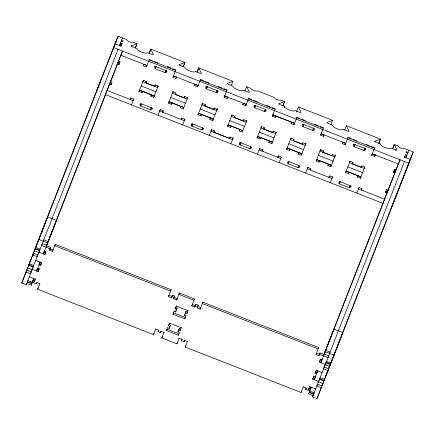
<?xml version="1.0" encoding="UTF-8"?>
<svg xmlns="http://www.w3.org/2000/svg" width="435" height="435" viewBox="0 0 435 435"><rect width="100%" height="100%" fill="white"/><g stroke="black" fill="none" stroke-linecap="round" stroke-linejoin="round"><path stroke-width="0.65" d="M50.09 236.683L56.485 220.371L47.627 216.902L21.75 283.038L26.176 284.778L43.783 239.859L48.209 241.594L43.37 253.953L44.071 252.148M37.307 243.225L37.861 243.442M331.861 358.913L332.432 359.087M99.887 82.645L100.023 82.291M116.063 41.358L115.906 41.765M51.634 232.73L50.128 236.58M240.473 143.931L240.604 143.588A1.191 1.131 21.3 0 1 239.837 142.522M329.132 341.448L328.996 341.79M398.58 189.426L409.765 160.874M21.75 283.038L101.48 78.566L101.306 79.007M115.172 43.652L115.373 43.13M27.873 267.416L27.693 267.868L32.125 269.602M29.982 262.028L29.281 263.833L33.707 265.567M34.566 250.337L34.387 250.788L38.818 252.528L39.465 250.864M36.409 245.634L35.703 247.439L40.134 249.173M136.53 44.881L135.29 48.046A1.571 0.478 21.4 0 0 135.399 47.937L137.052 43.723L133.942 42.505A1.588 0.484 21.4 0 0 132.436 42.26A3.17 0.968 21.4 0 1 129.412 41.771A3.17 0.968 21.4 0 1 126.868 40.08A1.588 0.484 21.4 0 0 125.59 39.232L118.043 36.295L38.829 239.478L43.255 241.213L118.07 49.318M41.276 233.106L42.788 229.234M26.176 284.778L26.665 283.522M31.673 270.755L31.847 270.304M32.772 267.944L32.244 269.298L38.149 271.609L39.253 268.797L37.774 268.221M38.367 253.676L38.541 253.224M119.538 45.555L122.48 38.014M119.424 45.838L119.897 44.636L121.376 45.213L121.022 46.115L115.117 43.804M120.158 43.957L120.571 42.902L122.05 43.484L121.697 44.386L120.218 43.804M26.704 283.419L31.135 285.153L32.353 282.038M33.81 278.291L32.625 281.358L34.104 281.934L35.202 279.123L29.297 276.812M37.22 269.553L37.704 268.303M39.406 263.936L40.145 262.039M43.598 253.197L44.582 250.669M46.306 246.243L109.468 84.303L110.941 84.879L112.045 82.068L110.218 81.356M109.827 83.351L110.778 80.905M37.377 269.227L36.676 271.032L40.129 262.098M47.834 242.545L47.66 242.996L43.234 241.262M48.209 241.594L122.496 51.053L117.548 63.689M34.104 281.934L35.289 278.895M38.149 271.609L39.34 268.569M41.059 264.186L39.58 263.61L39.052 264.964L40.531 265.54L41.499 263.061M110.941 84.879L111.469 83.525L109.995 82.949M38.938 252.218L44.843 254.535L45.811 252.055M117.015 64.027L118.837 64.739L119.364 63.385L117.542 62.673M27.829 280.559L36.339 283.892L36.872 282.538M55.245 244.35L54.718 245.704L170.542 291.08L171.069 289.726L55.245 244.35L52.515 251.327L49.563 250.168L50.639 247.406L46.556 245.808M155.703 328.92L153.463 334.646L37.638 289.264L38.171 287.91M52.515 251.327L53.043 249.967L50.09 248.815M130.728 98.098L130.201 99.452L130.756 98.049L133.708 99.202L131.5 104.835M143.425 65.728L143.952 64.369L146.905 65.527L146.377 66.881L143.425 65.728L143.974 64.32M133.855 98.816L133.148 100.621L106.95 90.355M142.479 91.306L141.93 92.709L138.977 91.551L139.504 90.197L154.262 95.983L153.734 97.337L150.782 96.178L151.309 94.825M143.311 80.491L142.838 81.698L157.6 87.478L158.068 86.277M152.065 61.052L152.239 60.601L149.287 59.443L146.377 66.881M141.93 92.709L142.457 91.355M158.144 86.097L155.192 84.939L154.637 86.342L145.785 82.873L146.312 81.519L143.381 80.312M154.523 62.02L154.697 61.563L157.649 62.722L157.475 63.173M140.69 106.004L141.516 103.894L151.358 107.744A1.191 1.131 21.3 0 1 152.054 109.228A1.191 1.131 21.3 0 1 150.532 109.848L140.69 106.004L141.223 104.639A1.191 1.131 21.3 0 1 140.483 103.802M155.295 68.746L156.121 66.637L165.958 70.503A1.191 1.131 21.3 0 1 166.648 71.987A1.191 1.131 21.3 0 1 165.131 72.612L155.295 68.746L155.996 66.941L154.816 66.473M156.247 66.31L156.116 66.647A1.191 1.131 21.3 0 0 154.599 67.267A1.191 1.131 21.3 0 0 155.29 68.752M154.637 86.342L155.17 84.988M151.059 108.505L150.526 109.859L151.353 107.749M167.317 67.028L167.491 66.577L170.444 67.735L170.27 68.186M172.728 69.149L172.902 68.697L175.854 69.856L172.945 77.294L175.898 78.447L176.447 77.044L173.473 75.94L172.945 77.294M160.423 109.223L159.721 111.028L184.32 120.669L185.022 118.864M163.201 110.822L162.674 112.176L163.228 110.773L160.276 109.615L158.068 115.242M175.898 78.447L176.425 77.093M171.999 102.872L171.45 104.275L168.497 103.122L169.025 101.763L183.782 107.548L183.255 108.902L180.302 107.744L180.829 106.39L180.302 107.744M171.45 104.275L171.977 102.921M187.664 97.663L184.712 96.505L184.163 97.908L175.305 94.438L175.832 93.085M184.163 97.908L184.69 96.554M187.588 97.842L187.121 99.044L172.358 93.264L173.065 91.459L168.497 103.122M181.901 118.146L181.373 119.5L181.922 118.097L184.875 119.25L182.667 124.883M194.592 85.777L195.119 84.417L198.072 85.575L197.544 86.929L194.592 85.777L195.141 84.368M203.232 81.1L203.406 80.649L200.459 79.491L197.544 86.929M205.69 82.068L205.869 81.611L208.822 82.77L208.642 83.221M191.857 126.052L192.683 123.942L202.531 127.792A1.191 1.131 21.3 0 1 203.221 129.277A1.191 1.131 21.3 0 1 201.704 129.896L191.857 126.052L192.39 124.687A1.191 1.131 21.3 0 1 191.65 123.85M192.819 123.594L192.689 123.937A1.191 1.131 21.3 0 0 191.166 124.557A1.191 1.131 21.3 0 0 191.862 126.041M206.462 88.794L207.288 86.685L217.125 90.551A1.191 1.131 21.3 0 1 217.821 92.035A1.191 1.131 21.3 0 1 216.298 92.66L206.462 88.794L207.169 86.989L205.989 86.521M200.97 115.84L201.497 114.487L200.97 115.84L198.017 114.688L198.545 113.334L213.302 119.114L212.775 120.468L209.822 119.315L210.355 117.956L209.822 119.315M217.185 109.228L214.232 108.07L213.683 109.473L204.825 106.004L205.353 104.65M217.304 90.088L216.304 92.65L217.011 90.844L218.191 91.306M218.484 87.076L218.658 86.625L221.611 87.783L221.437 88.234M213.683 109.473L214.21 108.119M223.894 89.197L224.074 88.745L227.026 89.904L224.112 97.342L227.065 98.495L227.614 97.092M211.595 129.271L210.888 131.076L232.535 139.559L233.242 137.754M224.112 97.342L224.639 95.988L227.592 97.141L227.065 98.495M230.887 143.773L233.089 138.156L230.137 136.998L229.588 138.401L213.846 132.224L214.373 130.87L211.443 129.663L209.235 135.29M231.039 126.003L230.49 127.411L227.538 126.253L228.065 124.899L242.828 130.679L242.295 132.033L239.348 130.881L239.875 129.527M231.871 115.188L231.404 116.395L246.161 122.175L246.868 120.37L242.295 132.033M230.49 127.411L231.018 126.052M246.705 120.794L243.752 119.636L243.203 121.044L234.345 117.57L234.873 116.216M229.588 138.401L230.115 137.047M242.812 104.656L243.344 103.302L246.292 104.46L245.764 105.814L242.812 104.656L243.366 103.247M153.463 334.646L153.99 333.292M168.334 296.703L168.862 295.349L174.283 297.415L177.214 298.622L176.686 299.976L173.734 298.818L174.81 296.056L172.369 295.099L171.287 297.861L168.334 296.703L171.069 289.726M164.017 332.296L161.064 331.138L160.515 332.547L158.068 331.584L158.596 330.23M160.515 332.547L161.042 331.193M243.203 121.044L243.73 119.685M251.452 99.996L251.626 99.539L248.673 98.386L245.764 105.814M253.909 100.958L254.083 100.507L257.036 101.659L256.862 102.111M179.138 338.098L176.893 343.824L161.815 337.919L162.342 336.565M179.416 293L178.888 294.354L193.972 300.264L194.499 298.91L179.416 293L176.686 299.976M166.572 330.595L167.1 329.241L178.905 333.868L178.377 335.222L166.572 330.595L167.758 327.555M168.416 325.891L168.943 324.537L170.417 325.114L169.889 326.467L168.416 325.891L169.606 322.852M173 314.2L173.527 312.847L185.332 317.474L184.804 318.828L173 314.2L174.185 311.161M175.109 308.812L175.637 307.458L177.116 308.034L176.583 309.394L175.109 308.812L176.3 305.772M241.033 142.495L240.903 142.838L250.739 146.693A1.191 1.131 21.3 0 1 251.435 148.183A1.191 1.131 21.3 0 1 249.913 148.803L240.076 144.942A1.191 1.131 21.3 0 1 239.38 143.458A1.191 1.131 21.3 0 1 240.903 142.838M240.207 144.605L240.604 143.588L240.076 144.942L241.131 142.234M167.671 327.783L169.15 328.365L169.677 327.006M174.098 311.389L175.577 311.966L176.104 310.612M178.377 335.222L179.481 332.411L178.007 331.834L178.535 330.48M180.226 330.518L180.753 329.164L179.274 328.583L178.747 329.937L180.226 330.518L181.411 327.473M185.908 316.017L184.429 315.44L184.962 314.081M186.919 313.439L187.447 312.085L185.968 311.509L185.44 312.863L186.919 313.439L188.105 310.4M251.734 147.182A1.191 1.131 21.3 0 1 250.446 147.443L249.913 148.797L250.049 148.46M264.991 110.338L264.524 111.539A1.191 1.131 21.3 0 0 266.041 110.92A1.191 1.131 21.3 0 0 265.35 109.43L255.508 105.574A1.191 1.131 21.3 0 0 253.986 106.194A1.191 1.131 21.3 0 0 254.682 107.684L264.524 111.539L264.654 111.202M266.704 105.971L266.878 105.52L269.83 106.673L269.651 107.124M260.56 137.569L260.01 138.977L257.058 137.819L257.585 136.465L272.348 142.245L271.821 143.599L268.868 142.446L269.395 141.092M176.893 343.824L177.42 342.47M202.851 302.178L202.318 303.532L318.143 348.913L318.67 347.56L202.851 302.178L200.116 309.154L197.164 307.996L198.246 305.239L195.799 304.282L194.722 307.039L191.77 305.881L192.297 304.527L197.718 306.593M260.01 138.977L260.538 137.623M276.225 132.36L273.272 131.201L272.723 132.61L263.866 129.141L264.393 127.781M272.114 108.092L272.288 107.635L275.241 108.793L272.337 116.221L275.284 117.379L275.839 115.971L291.58 122.153L291.026 123.556L293.978 124.715L296.893 117.276L299.84 118.434L299.666 118.885M187.447 341.475L184.494 340.322L183.945 341.725L181.498 340.768L182.026 339.414M183.945 341.725L184.473 340.371M259.575 148.765L259.108 149.966L280.754 158.449L281.222 157.247M272.337 116.221L272.865 114.867L275.817 116.025L275.284 117.379M303.309 386.748L301.063 392.479L185.245 347.097L185.772 345.743M200.116 309.154L200.644 307.801L197.691 306.642M262.588 149.77L262.06 151.124L262.609 149.722L259.657 148.563L257.455 154.186M272.723 132.61L273.251 131.256M278.335 155.931L277.807 157.285L278.356 155.877L281.309 157.035L279.101 162.668M291.026 123.556L291.553 122.202L294.506 123.361L293.978 124.715M290.08 149.134L289.531 150.543L286.578 149.384L287.105 148.03L301.868 153.816L301.341 155.17L298.388 154.012L298.916 152.658M290.912 138.325L290.444 139.526L305.201 145.312L305.908 143.506L301.341 155.17M289.531 150.543L290.058 149.189M305.745 143.925L302.793 142.767L302.243 144.175L293.386 140.706L293.913 139.352M302.124 119.848L302.303 119.397L305.256 120.555L305.076 121.006M303.853 124.138L302.896 126.574L312.732 130.44A1.191 1.131 21.3 0 0 314.255 129.82A1.191 1.131 21.3 0 0 313.559 128.33L303.722 124.47A1.191 1.131 21.3 0 0 302.2 125.095A1.191 1.131 21.3 0 0 302.896 126.585L303.603 124.769L302.423 124.307M302.243 144.175L302.771 142.821M298.535 166.665L298.133 167.692L288.291 163.837A1.191 1.131 21.3 0 1 287.6 162.337A1.191 1.131 21.3 0 1 289.123 161.717L298.965 165.572A1.191 1.131 21.3 0 1 299.655 167.062A1.191 1.131 21.3 0 1 298.138 167.682L298.959 165.583M313.445 128.624L312.732 130.44L313.564 128.325M314.918 124.861L315.092 124.41L318.045 125.563L317.871 126.019M320.329 126.982L320.508 126.531L323.461 127.683L320.546 135.122L323.499 136.28L324.053 134.877M308.029 167.056L307.322 168.862L331.921 178.497L332.628 176.692M320.546 135.122L321.073 133.768L324.026 134.926L323.499 136.28M310.808 168.649L310.28 170.009L310.829 168.601L307.877 167.442L305.669 173.076M319.6 160.7L319.051 162.108L316.098 160.95L316.626 159.596L331.388 165.382L330.861 166.735L327.908 165.577L328.436 164.223M319.051 162.108L319.578 160.754M335.265 155.491L332.313 154.333L331.764 155.741L322.906 152.272L323.433 150.918L320.508 149.711M331.764 155.741L332.291 154.387M329.502 175.979L328.974 177.333L329.529 175.925L332.476 177.083L330.268 182.716M342.198 143.604L342.726 142.25L345.678 143.409L345.151 144.763L342.198 143.604L342.747 142.201M347.353 139.14L348.06 137.324L351.012 138.482L350.833 138.934M353.296 139.896L353.47 139.445L356.423 140.603L356.249 141.054M355.02 144.186L354.068 146.622L363.905 150.488A1.191 1.131 21.3 0 0 365.422 149.868A1.191 1.131 21.3 0 0 364.731 148.378L354.895 144.518A1.191 1.131 21.3 0 0 353.367 145.143A1.191 1.131 21.3 0 0 354.063 146.633L354.77 144.817L353.59 144.355M349.12 172.271L348.571 173.674L345.618 172.516L346.146 171.162L360.909 176.947L360.381 178.301L357.429 177.143L357.956 175.789M349.952 161.456L349.484 162.657L364.242 168.443L364.715 167.241M348.571 173.674L349.098 172.32M364.786 167.056L361.833 165.904L361.284 167.306L352.426 163.837L352.954 162.483M364.911 147.922L363.905 150.477L364.612 148.672L365.791 149.134M366.091 144.909L366.265 144.458L369.217 145.611L369.038 146.068M361.284 167.306L361.811 165.952M371.501 147.03L371.675 146.579L374.627 147.731L371.718 155.17L374.671 156.328L375.22 154.92M359.196 187.104L358.494 188.91L384.692 199.176M371.718 155.17L372.246 153.816L375.198 154.974L374.671 156.328M361.974 188.698L361.447 190.057L362.002 188.649L359.049 187.49L356.841 193.124M301.063 392.479L301.596 391.119M316.114 354.085L316.468 353.182L319.421 354.335M314.179 392.751L305.669 389.417L306.196 388.063L303.271 386.856M318.67 347.56L315.94 354.536L318.893 355.689L319.97 352.932L324.053 354.53M311.308 387.014L310.122 390.081L308.643 389.499L309.171 388.145L310.65 388.727M319.127 380.136L318.594 381.49L312.694 379.173L313.222 377.819L314.989 378.515M317.887 370.131L316.549 373.687L315.07 373.105L315.598 371.751L317.077 372.333M325.293 364.41L319.388 362.099L319.915 360.745L321.688 361.436M323.798 354.965L386.96 193.026L385.486 192.449L386.014 191.09L387.487 191.672M395.203 173.021L393.381 172.303L393.909 170.95L395.73 171.662M313.059 395.611L308.627 393.876L309.845 390.755M315.44 376.4L314.168 379.755L317.648 370.876M321.334 361.284L322.074 359.392M386.96 193.026L388.27 189.627M321.568 360.871L320.861 362.676L399.993 159.775L395.04 172.412M325.331 351.268L325.157 351.719L334.031 355.139L324.086 380.5L319.66 378.765L319.486 379.217L323.912 380.951L321.976 385.888L317.55 384.154L316.843 385.959L321.269 387.694L316.957 398.705L312.531 396.97L313.26 395.089M406.246 156.828L404.773 156.247L404.419 157.149L410.314 159.482M407.535 153.517L408.008 152.31L406.535 151.733L406.181 152.636L407.655 153.212M318.023 382.947L318.197 382.495M324.717 365.868L324.891 365.416M325.82 363.056L325.168 364.72L329.594 366.455L329.773 366.004M329.583 353.454L404.419 161.51M405.888 157.747L408.829 150.206M395.98 196.033L395.535 197.18M316.957 398.705L395.921 196.196M396.106 195.712L397.443 192.33M397.846 191.324L398.02 190.873M331.617 361.295L330.91 363.1L326.484 361.365M332.46 359.022L332.171 359.767M334.031 355.139L413.25 151.962L405.719 148.982A1.588 0.484 21.4 0 0 404.207 148.743A3.17 0.968 21.4 0 1 401.19 148.253A3.17 0.968 21.4 0 1 398.639 146.557A1.588 0.484 21.4 0 0 397.367 145.714L394.251 144.491L392.604 148.71A1.62 0.495 21.4 0 0 392.615 148.862M111.142 53.848L114.623 45.055M96.565 91.149L110.914 54.5M111.088 54.049L118.043 36.295M36.687 244.807L37.965 241.539M121.186 41.325L121.659 40.118L123.132 40.7L122.784 41.602L121.305 41.02M120.903 46.414L121.376 45.213M121.577 44.685L122.05 43.484M110.202 82.427L111.49 79.132M111.67 78.681L117.184 64.614M46.425 246.025L51.276 233.649M31.135 285.153L31.684 283.75L27.258 282.016L27.432 281.565L31.864 283.299L33.729 278.547M118.837 64.739L120.027 61.699M40.531 265.54L41.63 262.729L35.724 260.418M44.843 254.535L45.947 251.724L44.468 251.142M36.339 283.892L36.893 282.489L39.846 283.647M49.563 250.168L50.639 247.406M131.163 46.36L131.37 45.833L136.943 43.826A1.571 0.478 21.4 0 0 137.052 43.723M37.638 289.264L39.884 283.538M149.107 53.309L150.76 49.09L185 62.509L183.347 66.724M149.531 52.407L150.771 49.247A1.582 0.484 21.4 0 1 150.76 49.09M138.977 91.551L143.419 80.209M145.785 82.873L146.334 81.47M150.782 96.178L151.336 94.776M153.734 97.337L158.182 85.989M165.963 70.492L165.137 72.602L165.838 70.796L167.018 71.258M179.111 65.147L179.318 64.619L184.929 62.591A1.555 0.473 21.4 0 0 185 62.509M183.238 66.827L184.478 63.668M175.305 94.438L175.854 93.036L172.902 91.877M231.295 85.51A1.555 0.473 21.4 0 1 231.224 85.592L232.948 81.296L198.703 67.876L197.05 72.09A1.582 0.484 21.4 0 0 197.06 72.248M197.474 71.193L198.713 68.029A1.582 0.484 21.4 0 1 198.703 67.876M183.255 108.902L187.702 97.554M198.017 114.688L202.585 103.024L201.878 104.83L216.641 110.61L217.342 108.804L212.775 120.468M204.825 106.004L205.374 104.601L202.422 103.443M202.525 127.798L201.699 129.907L202.226 128.553A1.191 1.131 21.3 0 0 203.346 128.428M213.846 132.224L214.395 130.821M227.538 126.253L231.98 114.905M234.345 117.57L234.895 116.167L231.942 115.009M284.131 102.714L282.891 105.874A1.571 0.478 21.4 0 0 283.006 105.77L284.659 101.556L281.543 100.333A1.588 0.484 21.4 0 0 280.037 100.088A3.17 0.968 21.4 0 1 277.019 99.604A3.17 0.968 21.4 0 1 274.469 97.908A1.588 0.484 21.4 0 0 273.196 97.065L258.113 91.154A1.588 0.484 21.4 0 0 256.606 90.91A3.17 0.968 21.4 0 1 253.589 90.42A3.17 0.968 21.4 0 1 251.038 88.729A1.588 0.484 21.4 0 0 249.766 87.881L246.65 86.663L244.997 90.877A1.62 0.495 21.4 0 0 245.008 91.029M158.068 331.584L158.617 330.181L155.665 329.023M171.287 297.861L172.369 295.099M239.348 130.881L239.897 129.472M173.734 298.818L174.81 296.056M161.815 337.919L164.055 332.188M255.508 105.574L254.682 107.684L255.383 105.879L254.203 105.417M169.15 328.365L170.417 325.114M175.577 311.966L177.116 308.034M178.007 331.834L179.274 328.583M184.429 315.44L185.968 311.509M249.913 148.797L250.973 146.089M264.524 111.539L265.345 109.43M184.804 318.828L185.995 315.788M257.058 137.819L261.625 126.155L260.924 127.961L275.681 133.746L276.388 131.935L271.821 143.599M191.77 305.881L194.499 298.91M263.866 129.141L264.415 127.732L261.462 126.574M181.498 340.768L182.047 339.36L179.1 338.207M194.722 307.039L195.799 304.282M197.164 307.996L198.246 305.239M278.764 104.188L278.971 103.666L284.544 101.659A1.571 0.478 21.4 0 0 284.659 101.556M185.245 347.097L187.485 341.372M268.868 142.446L269.417 141.038M284.289 107.483L284.702 106.428L280.271 104.694A1.582 0.484 21.4 0 1 278.971 103.666M296.708 111.137L298.361 106.923L332.606 120.337L330.877 124.638A1.555 0.473 21.4 0 0 330.953 124.557M286.578 149.384L291.026 138.036M293.386 140.706L293.935 139.298L290.988 138.145M289.117 161.728L288.291 163.837L288.824 162.472A1.191 1.131 21.3 0 1 288.084 161.63M298.388 154.012L298.937 152.603M316.098 160.95L320.666 149.287L319.964 151.092L334.722 156.877L335.428 155.072L330.861 166.735M322.906 152.272L323.461 150.863M327.908 165.577L328.458 164.174M380.027 140.282L378.825 143.425A1.555 0.473 21.4 0 0 378.901 143.338L380.549 139.124L346.309 125.71L344.656 129.924A1.582 0.484 21.4 0 0 344.667 130.076M345.151 144.763L347.353 139.129M340.29 181.776L339.463 183.885L349.305 187.73A1.191 1.131 21.3 0 0 350.827 187.11A1.191 1.131 21.3 0 0 350.131 185.62L340.29 181.776A1.191 1.131 21.3 0 0 338.773 182.385A1.191 1.131 21.3 0 0 339.463 183.875L339.996 182.521A1.191 1.131 21.3 0 1 339.256 181.678M345.618 172.516L350.066 161.167M352.426 163.837L352.981 162.429L350.028 161.276M350.126 185.631L349.3 187.741L349.827 186.387A1.191 1.131 21.3 0 0 351.262 185.941M357.429 177.143L357.978 175.74M360.381 178.301L364.824 166.953M374.66 141.761L374.867 141.234L380.478 139.211A1.555 0.473 21.4 0 0 380.549 139.124M393.028 147.808L394.268 144.648A1.62 0.495 21.4 0 1 394.257 144.496M395.149 150.309L395.355 149.781A1.577 0.484 21.4 0 0 397.008 149.906L394.268 144.648M305.669 389.417L306.224 388.015M318.893 355.689L319.97 352.932M385.486 192.449L386.671 189.404M393.381 172.303L394.567 169.264M308.643 389.499L309.834 386.459M312.694 379.173L313.88 376.134M315.07 373.105L316.174 370.294L322.079 372.61M319.388 362.099L320.573 359.06M387.694 191.15L388.248 189.742M393.751 175.691L387.884 190.666M393.577 176.142L394.681 173.337M316.903 372.659L317.865 370.207M321.465 361.017L321.943 359.794M323.917 354.748L333.977 329.094L342.834 332.563L333.041 357.537M308.627 393.876L309.182 392.473L313.608 394.208L313.782 393.757L309.356 392.022L311.221 387.27M404.3 157.454L404.773 156.247M406.062 152.935L406.535 151.733M406.507 156.149L406.921 155.094L405.447 154.517L405.094 155.42L406.573 155.996M312.531 396.97L330.132 352.051L325.706 350.316M391.772 206.81L406.121 170.161M406.295 169.71L413.25 151.962M410.047 160.156L410.809 158.199M325.761 376.128L332.035 360.109M332.905 357.88L332.416 359.131M317.061 159.814L317.099 159.792A1.555 0.473 21.4 0 0 317.175 159.705M195.375 71.432L199.806 73.167A1.582 0.484 21.4 0 0 201.454 73.292L198.713 68.029M395.355 149.781L390.924 148.047A5.546 1.696 21.4 0 1 385.144 147.606A5.546 1.696 21.4 0 1 380.592 144.001L376.166 142.261A1.588 0.484 21.4 0 1 374.867 141.234M149.107 59.905L175.675 70.318M200.274 79.953L226.847 90.366M248.499 98.837L275.067 109.245M296.708 117.738L323.281 128.146M347.88 137.786L374.448 148.194M113.649 47.567L408.851 163.245M120.729 55.201L146.932 65.468M173.5 75.875L198.099 85.516M224.667 95.923L246.319 104.405M272.886 114.818L294.533 123.301M321.101 133.708L345.705 143.349M372.273 153.756L398.471 164.022M118.461 61.351L119.94 61.928M394.48 169.492L395.959 170.074M393.925 170.873L395.399 171.455M141.185 85.912L155.947 91.693M170.705 97.478L185.468 103.264M200.23 109.044L214.988 114.829M229.751 120.609L244.508 126.395M259.271 132.175L274.028 137.96M288.791 143.74L303.548 149.526M318.311 155.311L333.069 161.091M347.831 166.877L362.594 172.657M139.532 90.127L154.294 95.912M169.057 101.692L183.815 107.478M198.577 113.258L213.335 119.043M228.098 124.829L242.855 130.609M257.618 136.394L272.375 142.174M287.138 147.96L301.895 153.74M316.658 159.525L331.421 165.305M346.178 171.091L360.941 176.876M386.584 189.638L388.411 190.351M105.297 94.569L383.039 203.39M337.071 345.624L337.625 345.841M41.624 232.214L42.179 232.431M49.65 236.178L50.204 236.395M324.314 353.737L324.869 353.949M46.735 245.356L42.309 243.622L41.602 245.427L50.112 248.76M324.227 354.079L328.659 355.814L327.952 357.619L319.442 354.286M320.486 359.288L321.965 359.865M330.513 364.106L326.087 362.371L325.913 362.823L330.339 364.557M43.603 252.485L45.37 253.181M176.213 306.001L188.018 310.628M328.67 368.809L324.244 367.075L323.537 368.885L327.968 370.62M320.057 377.759L324.483 379.499M313.793 376.367L315.272 376.944M28.879 264.839L33.31 266.573L33.131 267.025L28.705 265.29M36.904 269.564L38.677 270.255M169.519 323.08L181.324 327.707M318.474 381.794L322.9 383.529M26.769 270.227L31.195 271.962L30.493 273.767L26.067 272.033M309.747 386.693L315.652 389.004M33.152 280.004L34.631 280.58M150.771 49.247L153.511 54.505A1.588 0.484 21.4 0 1 151.858 54.38L147.427 52.646A5.546 1.696 21.4 0 1 141.647 52.2A5.546 1.696 21.4 0 1 137.096 48.595L132.67 46.86A1.582 0.484 21.4 0 1 131.37 45.833M258.194 136.623A1.588 0.484 21.4 0 1 259.037 137.275M330.888 165.229A1.582 0.484 21.4 0 1 330.877 165.077M149.118 53.461A1.582 0.484 21.4 0 1 149.096 53.342M179.318 64.619A1.588 0.484 21.4 0 0 180.617 65.647L185.044 67.381A5.546 1.696 21.4 0 0 189.595 70.987A5.546 1.696 21.4 0 0 195.375 71.432M232.948 81.296A1.555 0.473 21.4 0 1 232.877 81.378L227.26 83.406A1.588 0.484 21.4 0 0 228.56 84.433L232.991 86.168A5.546 1.696 21.4 0 0 237.543 89.773A5.546 1.696 21.4 0 0 243.323 90.219L247.749 91.954A1.577 0.484 21.4 0 0 249.402 92.079L246.661 86.815A1.62 0.495 21.4 0 1 246.65 86.663M284.702 106.428A5.546 1.696 21.4 0 0 289.248 110.033A5.546 1.696 21.4 0 0 295.033 110.474L299.459 112.214A1.588 0.484 21.4 0 0 301.112 112.339L298.372 107.075A1.582 0.484 21.4 0 1 298.361 106.923M296.719 111.289A1.582 0.484 21.4 0 1 296.697 111.17M332.606 120.337A1.555 0.473 21.4 0 1 332.53 120.424L326.919 122.447A1.588 0.484 21.4 0 0 328.218 123.48L332.644 125.215A5.546 1.696 21.4 0 0 337.196 128.82A5.546 1.696 21.4 0 0 342.981 129.26L347.407 130.995A1.582 0.484 21.4 0 0 349.06 131.125L346.32 125.862A1.582 0.484 21.4 0 1 346.309 125.71M266.34 109.919A1.185 1.131 21.3 0 1 265.051 110.185M255.209 106.325A1.185 1.131 21.3 0 1 254.47 105.487M365.547 149.02A1.191 1.131 21.3 0 1 364.432 149.134M354.59 145.279A1.191 1.131 21.3 0 1 353.824 144.208M314.374 128.972A1.191 1.131 21.3 0 1 313.26 129.086M303.423 125.231A1.191 1.131 21.3 0 1 302.657 124.16M218.12 91.04A1.191 1.131 21.3 0 1 216.826 91.301M206.462 88.8A1.191 1.131 21.3 0 1 205.766 87.315A1.191 1.131 21.3 0 1 207.288 86.695M206.989 87.446A1.191 1.131 21.3 0 1 206.217 86.38M166.774 71.139A1.191 1.131 21.3 0 1 165.659 71.253M155.817 67.398A1.191 1.131 21.3 0 1 155.05 66.332M299.954 166.061A1.191 1.131 21.3 0 1 298.666 166.328M140.695 105.993A1.191 1.131 21.3 0 1 139.999 104.509A1.191 1.131 21.3 0 1 141.522 103.889M152.489 108.059A1.191 1.131 21.3 0 1 151.059 108.494M33.462 253.148L32.761 254.953L37.187 256.693L37.894 254.883L33.462 253.148M35.306 248.445L35.132 248.896L39.558 250.631L39.737 250.179L35.306 248.445"/></g></svg>
